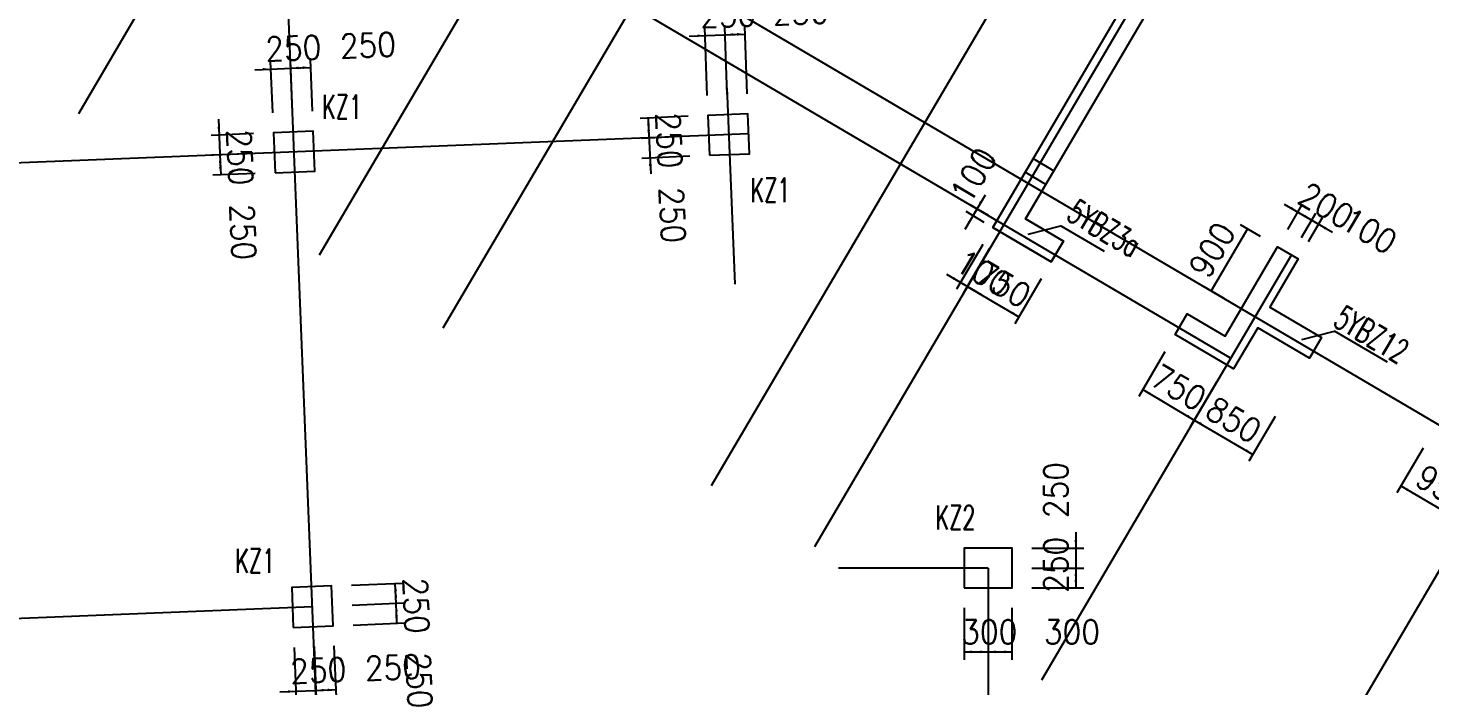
# Model space of a CAD drawing. Extents: x 387171 to 699106, y 11966 to 245688.
# Drawn here: x 487027 to 504596, y 165411 to 173651 of the extents above; entities that cross this region are included whole.
import ezdxf

# ---------------------------------------------------------------- set-up
doc = ezdxf.new("R2010")
doc.units = 0
doc.header["$LTSCALE"] = 100
doc.header["$MEASUREMENT"] = 0
doc.linetypes.add('DASHED', pattern=[19.05, 12.7, -6.35])
for name, color, linetype in [('b边缘构件', 235, 'Continuous'), ('COLU', 7, 'Continuous'), ('COLU_DASH', 9, 'DASHED'), ('DIM', 3, 'Continuous'), ('DOTE', 253, 'Continuous'), ('NUM', 7, 'Continuous'), ('wall-主楼', 2, 'Continuous'), ('Y阴影', 254, 'Continuous'), ('小尺寸', 4, 'Continuous'), ('边缘构件标注', 1, 'Continuous')]:
    doc.layers.add(name, color=color, linetype=linetype)
doc.styles.get("Standard").update_dxf_attribs({"font": 'standard'})
doc.dimstyles.get("Standard").update_dxf_attribs({"dimtxt": 300, "dimasz": 100, "dimexe": 100, "dimexo": 250, "dimgap": 100, "dimtad": 0, "dimtoh": 1, "dimdec": 0, "dimdsep": 46, "dimcen": 0.09, "dimclrt": 7, "dimadec": 0, "dimazin": 0, "dimtfac": 1, "dimtdec": 4, "dimtofl": 0, "dimtmove": 0, "dimatfit": 3, "dimfxl": 1, "dimtolj": 1, "dimtzin": 0, "dimarcsym": 0})

# ---------------------------------------------------------------- blocks, each defined once
blk = doc.blocks.new('*D2915')
at = {"layer": '小尺寸', "color": 0, "linetype": 'ByBlock', "lineweight": -2}
for p, q in [((501275, 169597), (500946, 169036)), ((501922, 169217), (501592, 168656)), ((500996, 169123), (501643, 168742))]:
    blk.add_line(p, q, dxfattribs=at)
for points in [[(500996, 169123), (501091, 169086), (501074, 169058)], [(501643, 168742), (501548, 168779), (501565, 168807)]]:
    blk.add_solid(points, dxfattribs=at)
at = {"layer": '小尺寸', "color": 7, "linetype": 'Continuous', "lineweight": -2, "insert": (501446, 169148), "char_height": 300, "width": 566.67, "attachment_point": 5, "rotation": 329.5454}
blk.add_mtext('750', dxfattribs=at)
blk = doc.blocks.new('*D2512')
at = {"layer": '小尺寸', "color": 0, "linetype": 'ByBlock', "lineweight": -2}
for p, q in [((501922, 169217), (501592, 168656)), ((501643, 168742), (502376, 168312)), ((502654, 168786), (502325, 168225))]:
    blk.add_line(p, q, dxfattribs=at)
for points in [[(501643, 168742), (501738, 168706), (501721, 168677)], [(502376, 168312), (502281, 168348), (502298, 168377)]]:
    blk.add_solid(points, dxfattribs=at)
at = {"layer": '小尺寸', "color": 7, "linetype": 'Continuous', "lineweight": -2, "insert": (502136, 168743), "char_height": 300, "width": 566.67, "attachment_point": 5, "rotation": 329.5454}
blk.add_mtext('850', dxfattribs=at)
blk = doc.blocks.new('*D201')
at = {"layer": '小尺寸', "color": 0, "linetype": 'ByBlock', "lineweight": -2}
for p, q in [((498991, 170939), (498661, 170379)), ((499077, 170889), (498747, 170328)), ((498539, 170567), (498970, 170313))]:
    blk.add_line(p, q, dxfattribs=at)
for points in [[(498712, 170465), (498617, 170502), (498634, 170530)], [(498798, 170415), (498893, 170378), (498876, 170350)]]:
    blk.add_solid(points, dxfattribs=at)
at = {"layer": '小尺寸', "color": 7, "linetype": 'Continuous', "lineweight": -2, "insert": (498999, 170586), "char_height": 300, "width": 476.67, "attachment_point": 5, "rotation": 329.5454}
blk.add_mtext('100', dxfattribs=at)
blk = doc.blocks.new('*D2198')
at = {"layer": '小尺寸', "color": 0, "linetype": 'ByBlock', "lineweight": -2}
for p, q in [((504510, 168390), (504181, 167830)), ((504231, 167916), (505050, 167435)), ((505329, 167909), (504999, 167348))]:
    blk.add_line(p, q, dxfattribs=at)
for points in [[(504231, 167916), (504326, 167880), (504309, 167851)], [(505050, 167435), (504955, 167471), (504972, 167500)]]:
    blk.add_solid(points, dxfattribs=at)
at = {"layer": '小尺寸', "color": 7, "linetype": 'Continuous', "lineweight": -2, "insert": (504767, 167891), "char_height": 300, "width": 556.67, "attachment_point": 5, "rotation": 329.5447}
blk.add_mtext('950', dxfattribs=at)
blk = doc.blocks.new('*D1150')
at = {"layer": '小尺寸', "color": 0, "linetype": 'ByBlock', "lineweight": -2}
for p, q in [((499077, 170889), (498747, 170328)), ((499723, 170509), (499394, 169948)), ((498798, 170415), (499445, 170035))]:
    blk.add_line(p, q, dxfattribs=at)
for points in [[(498798, 170415), (498893, 170378), (498876, 170350)], [(499445, 170035), (499350, 170071), (499367, 170100)]]:
    blk.add_solid(points, dxfattribs=at)
at = {"layer": '小尺寸', "color": 7, "linetype": 'Continuous', "lineweight": -2, "insert": (499248, 170440), "char_height": 300, "width": 566.67, "attachment_point": 5, "rotation": 329.5454}
blk.add_mtext('750', dxfattribs=at)
blk = doc.blocks.new('*D1663')
at = {"layer": '小尺寸', "color": 0, "linetype": 'ByBlock', "lineweight": -2}
for p, q in [((499020, 171560), (498767, 171129)), ((499011, 171217), (498782, 171352)), ((499062, 171304), (498833, 171438))]:
    blk.add_line(p, q, dxfattribs=at)
for points in [[(498919, 171388), (498955, 171482), (498984, 171465)], [(498868, 171301), (498832, 171207), (498803, 171224)]]:
    blk.add_solid(points, dxfattribs=at)
at = {"layer": '小尺寸', "color": 7, "linetype": 'Continuous', "lineweight": -2, "insert": (498875, 171806), "char_height": 300, "width": 476.67, "attachment_point": 5, "rotation": 59.5454}
blk.add_mtext('100', dxfattribs=at)
blk = doc.blocks.new('*D837')
at = {"layer": '小尺寸', "color": 0, "linetype": 'ByBlock', "lineweight": -2}
for p, q in [((502309, 171135), (501853, 170359)), ((502471, 171039), (502223, 171185)), ((502015, 170263), (501766, 170409))]:
    blk.add_line(p, q, dxfattribs=at)
for points in [[(502309, 171135), (502272, 171040), (502244, 171057)], [(501853, 170359), (501889, 170453), (501918, 170437)]]:
    blk.add_solid(points, dxfattribs=at)
at = {"layer": '小尺寸', "color": 7, "linetype": 'Continuous', "lineweight": -2, "insert": (501865, 170873), "char_height": 300, "width": 556.67, "attachment_point": 5, "rotation": 59.5454}
blk.add_mtext('900', dxfattribs=at)
blk = doc.blocks.new('*D1585')
at = {"layer": '小尺寸', "color": 0, "linetype": 'ByBlock', "lineweight": -2}
for p, q in [((502769, 171447), (503287, 171143)), ((502813, 171128), (502992, 171432)), ((502986, 171026), (503165, 171331))]:
    blk.add_line(p, q, dxfattribs=at)
for points in [[(502942, 171346), (502847, 171382), (502864, 171411)], [(503114, 171245), (503209, 171208), (503192, 171180)]]:
    blk.add_solid(points, dxfattribs=at)
at = {"layer": '小尺寸', "color": 7, "linetype": 'Continuous', "lineweight": -2, "insert": (503297, 171427), "char_height": 300, "width": 566.67, "attachment_point": 5, "rotation": 329.5454}
blk.add_mtext('200', dxfattribs=at)
blk = doc.blocks.new('*D1347')
at = {"layer": '小尺寸', "color": 0, "linetype": 'ByBlock', "lineweight": -2}
for p, q in [((502942, 171346), (503373, 171093)), ((502986, 171026), (503165, 171331)), ((503072, 170976), (503251, 171280))]:
    blk.add_line(p, q, dxfattribs=at)
for points in [[(503114, 171245), (503020, 171281), (503036, 171310)], [(503200, 171194), (503295, 171158), (503278, 171129)]]:
    blk.add_solid(points, dxfattribs=at)
at = {"layer": '小尺寸', "color": 7, "linetype": 'Continuous', "lineweight": -2, "insert": (503836, 171110), "char_height": 300, "width": 476.67, "attachment_point": 5, "rotation": 329.5454}
blk.add_mtext('100', dxfattribs=at)
blk = doc.blocks.new('*D3275')
at = {"layer": 'DIM', "color": 0, "linetype": 'ByBlock', "lineweight": -2}
for p, q in [((500158, 167338), (500158, 166688)), ((499608, 167138), (500258, 167138)), ((499608, 166888), (500258, 166888))]:
    blk.add_line(p, q, dxfattribs=at)
for points in [[(500158, 167138), (500141, 167238), (500175, 167238)], [(500158, 166888), (500175, 166788), (500141, 166788)]]:
    blk.add_solid(points, dxfattribs=at)
at = {"layer": 'DIM', "color": 7, "linetype": 'Continuous', "lineweight": -2, "insert": (499908, 167864), "char_height": 300, "width": 566.67, "attachment_point": 5, "rotation": 90}
blk.add_mtext('250', dxfattribs=at)
blk = doc.blocks.new('*D4013')
at = {"layer": 'DIM', "color": 0, "linetype": 'ByBlock', "lineweight": -2}
for p, q in [((499608, 166888), (500258, 166888)), ((500158, 166888), (500158, 166638)), ((499608, 166638), (500258, 166638))]:
    blk.add_line(p, q, dxfattribs=at)
for points in [[(500158, 166888), (500175, 166788), (500141, 166788)], [(500158, 166638), (500141, 166738), (500175, 166738)]]:
    blk.add_solid(points, dxfattribs=at)
at = {"layer": 'DIM', "color": 7, "linetype": 'Continuous', "lineweight": -2, "insert": (499908, 166928), "char_height": 300, "width": 566.67, "attachment_point": 5, "rotation": 90}
blk.add_mtext('250', dxfattribs=at)
blk = doc.blocks.new('*D3769')
at = {"layer": 'DIM', "color": 0, "linetype": 'ByBlock', "lineweight": -2}
for p, q in [((498758, 166388), (498758, 165738)), ((499058, 166388), (499058, 165738)), ((498758, 165838), (499058, 165838))]:
    blk.add_line(p, q, dxfattribs=at)
for points in [[(498758, 165838), (498858, 165855), (498858, 165821)], [(499058, 165838), (498958, 165821), (498958, 165855)]]:
    blk.add_solid(points, dxfattribs=at)
at = {"layer": 'DIM', "color": 7, "linetype": 'Continuous', "lineweight": -2, "insert": (499073, 166088), "char_height": 300, "width": 566.67, "attachment_point": 5}
blk.add_mtext('300', dxfattribs=at)
blk = doc.blocks.new('*D4510')
at = {"layer": 'DIM', "color": 0, "linetype": 'ByBlock', "lineweight": -2}
for p, q in [((499058, 166388), (499058, 165738)), ((499358, 166388), (499358, 165738)), ((499058, 165838), (499358, 165838))]:
    blk.add_line(p, q, dxfattribs=at)
for points in [[(499058, 165838), (499158, 165855), (499158, 165821)], [(499358, 165838), (499258, 165821), (499258, 165855)]]:
    blk.add_solid(points, dxfattribs=at)
at = {"layer": 'DIM', "color": 7, "linetype": 'Continuous', "lineweight": -2, "insert": (500109, 166088), "char_height": 300, "width": 566.67, "attachment_point": 5}
blk.add_mtext('300', dxfattribs=at)
blk = doc.blocks.new('*D3905')
at = {"layer": 'DIM', "color": 0, "linetype": 'ByBlock', "lineweight": -2}
for p, q in [((495540, 172807), (495510, 173658)), ((495789, 172819), (495760, 173667)), ((495314, 173551), (495963, 173574))]:
    blk.add_line(p, q, dxfattribs=at)
for points in [[(495763, 173567), (495863, 173587), (495864, 173554)], [(495513, 173558), (495414, 173538), (495413, 173571)]]:
    blk.add_solid(points, dxfattribs=at)
at = {"layer": 'DIM', "color": 7, "linetype": 'Continuous', "lineweight": -2, "insert": (495799, 173818), "char_height": 300, "width": 566.67, "attachment_point": 5, "rotation": 2}
blk.add_mtext('250', dxfattribs=at)
blk = doc.blocks.new('*D3504')
at = {"layer": 'DIM', "color": 0, "linetype": 'ByBlock', "lineweight": -2}
for p, q in [((495299, 172546), (494698, 172519)), ((494798, 172523), (494809, 172273)), ((495310, 172296), (494709, 172269))]:
    blk.add_line(p, q, dxfattribs=at)
for points in [[(494798, 172523), (494819, 172424), (494786, 172423)], [(494809, 172273), (494788, 172372), (494821, 172374)]]:
    blk.add_solid(points, dxfattribs=at)
at = {"layer": 'DIM', "color": 7, "linetype": 'Continuous', "lineweight": -2, "insert": (495061, 172243), "char_height": 300, "width": 566.67, "attachment_point": 5, "rotation": 272.5975}
blk.add_mtext('250', dxfattribs=at)
blk = doc.blocks.new('*D4450')
at = {"layer": 'DIM', "color": 0, "linetype": 'ByBlock', "lineweight": -2}
for p, q in [((490361, 165894), (490388, 165245)), ((490611, 165904), (490637, 165255)), ((490184, 165336), (490833, 165362))]:
    blk.add_line(p, q, dxfattribs=at)
for points in [[(490384, 165344), (490284, 165324), (490283, 165357)], [(490633, 165354), (490733, 165375), (490734, 165342)]]:
    blk.add_solid(points, dxfattribs=at)
at = {"layer": 'DIM', "color": 7, "linetype": 'Continuous', "lineweight": -2, "insert": (490664, 165606), "char_height": 300, "width": 566.67, "attachment_point": 5, "rotation": 2.2988}
blk.add_mtext('250', dxfattribs=at)
blk = doc.blocks.new('*D4537')
at = {"layer": 'DIM', "color": 0, "linetype": 'ByBlock', "lineweight": -2}
for p, q in [((490611, 165904), (490637, 165255)), ((490861, 165914), (490887, 165265)), ((490633, 165354), (490883, 165365))]:
    blk.add_line(p, q, dxfattribs=at)
for points in [[(490633, 165354), (490733, 165375), (490734, 165342)], [(490883, 165365), (490784, 165344), (490783, 165377)]]:
    blk.add_solid(points, dxfattribs=at)
at = {"layer": 'DIM', "color": 7, "linetype": 'Continuous', "lineweight": -2, "insert": (491599, 165643), "char_height": 300, "width": 566.67, "attachment_point": 5, "rotation": 2.2988}
blk.add_mtext('250', dxfattribs=at)
blk = doc.blocks.new('*D4163')
at = {"layer": 'DIM', "color": 0, "linetype": 'ByBlock', "lineweight": -2}
for p, q in [((491091, 166424), (491740, 166450)), ((491650, 166196), (491640, 166446)), ((491101, 166174), (491750, 166200))]:
    blk.add_line(p, q, dxfattribs=at)
for points in [[(491640, 166446), (491661, 166346), (491628, 166345)], [(491650, 166196), (491630, 166295), (491663, 166297)]]:
    blk.add_solid(points, dxfattribs=at)
at = {"layer": 'DIM', "color": 7, "linetype": 'Continuous', "lineweight": -2, "insert": (491929, 165480), "char_height": 300, "width": 566.67, "attachment_point": 5, "rotation": 272.2988}
blk.add_mtext('250', dxfattribs=at)
blk = doc.blocks.new('*D496')
at = {"layer": 'DIM', "color": 0, "linetype": 'ByBlock', "lineweight": -2}
for p, q in [((491081, 166673), (491730, 166700)), ((491640, 166446), (491630, 166696)), ((491091, 166424), (491740, 166450))]:
    blk.add_line(p, q, dxfattribs=at)
for points in [[(491630, 166696), (491651, 166596), (491618, 166595)], [(491640, 166446), (491620, 166545), (491653, 166546)]]:
    blk.add_solid(points, dxfattribs=at)
at = {"layer": 'DIM', "color": 7, "linetype": 'Continuous', "lineweight": -2, "insert": (491892, 166416), "char_height": 300, "width": 566.67, "attachment_point": 5, "rotation": 272.2988}
blk.add_mtext('250', dxfattribs=at)
blk = doc.blocks.new('*D687')
at = {"layer": 'DIM', "color": 0, "linetype": 'ByBlock', "lineweight": -2}
for p, q in [((490093, 172589), (490067, 173238)), ((490343, 172599), (490316, 173248)), ((489871, 173130), (490520, 173156))]:
    blk.add_line(p, q, dxfattribs=at)
for points in [[(490071, 173138), (489971, 173118), (489970, 173151)], [(490320, 173148), (490420, 173169), (490421, 173136)]]:
    blk.add_solid(points, dxfattribs=at)
at = {"layer": 'DIM', "color": 7, "linetype": 'Continuous', "lineweight": -2, "insert": (490351, 173400), "char_height": 300, "width": 566.67, "attachment_point": 5, "rotation": 2.2988}
blk.add_mtext('250', dxfattribs=at)
blk = doc.blocks.new('*D304')
at = {"layer": 'DIM', "color": 0, "linetype": 'ByBlock', "lineweight": -2}
for p, q in [((490343, 172599), (490316, 173248)), ((490592, 172609), (490566, 173258)), ((490320, 173148), (490570, 173158))]:
    blk.add_line(p, q, dxfattribs=at)
for points in [[(490320, 173148), (490420, 173169), (490421, 173136)], [(490570, 173158), (490471, 173138), (490470, 173171)]]:
    blk.add_solid(points, dxfattribs=at)
at = {"layer": 'DIM', "color": 7, "linetype": 'Continuous', "lineweight": -2, "insert": (491286, 173437), "char_height": 300, "width": 566.67, "attachment_point": 5, "rotation": 2.2988}
blk.add_mtext('250', dxfattribs=at)
blk = doc.blocks.new('*D4382')
at = {"layer": 'DIM', "color": 0, "linetype": 'ByBlock', "lineweight": -2}
for p, q in [((489414, 172511), (489440, 171862)), ((489853, 172329), (489322, 172307)), ((489863, 172079), (489332, 172058))]:
    blk.add_line(p, q, dxfattribs=at)
for points in [[(489422, 172311), (489401, 172411), (489434, 172412)], [(489432, 172062), (489452, 171962), (489419, 171961)]]:
    blk.add_solid(points, dxfattribs=at)
at = {"layer": 'DIM', "color": 7, "linetype": 'Continuous', "lineweight": -2, "insert": (489683, 172031), "char_height": 300, "width": 566.67, "attachment_point": 5, "rotation": 272.2988}
blk.add_mtext('250', dxfattribs=at)
blk = doc.blocks.new('*D2472')
at = {"layer": 'DIM', "color": 0, "linetype": 'ByBlock', "lineweight": -2}
for p, q in [((489863, 172079), (489332, 172058)), ((489432, 172062), (489442, 171812)), ((489873, 171829), (489342, 171808))]:
    blk.add_line(p, q, dxfattribs=at)
for points in [[(489432, 172062), (489452, 171962), (489419, 171961)], [(489442, 171812), (489421, 171911), (489454, 171912)]]:
    blk.add_solid(points, dxfattribs=at)
at = {"layer": 'DIM', "color": 7, "linetype": 'Continuous', "lineweight": -2, "insert": (489721, 171096), "char_height": 300, "width": 566.67, "attachment_point": 5, "rotation": 272.2988}
blk.add_mtext('250', dxfattribs=at)
blk = doc.blocks.new('*D2979')
at = {"layer": 'DIM', "color": 0, "linetype": 'ByBlock', "lineweight": -2}
for p, q in [((495789, 172819), (495760, 173667)), ((496039, 172827), (496010, 173675)), ((495763, 173567), (496013, 173576))]:
    blk.add_line(p, q, dxfattribs=at)
for points in [[(495763, 173567), (495863, 173587), (495864, 173554)], [(496013, 173576), (495914, 173555), (495913, 173589)]]:
    blk.add_solid(points, dxfattribs=at)
at = {"layer": 'DIM', "color": 7, "linetype": 'Continuous', "lineweight": -2, "insert": (496710, 173850), "char_height": 300, "width": 566.67, "attachment_point": 5, "rotation": 2}
blk.add_mtext('250', dxfattribs=at)
blk = doc.blocks.new('*D3165')
at = {"layer": 'DIM', "color": 0, "linetype": 'ByBlock', "lineweight": -2}
for p, q in [((494800, 172473), (494830, 171824)), ((495310, 172296), (494709, 172269)), ((495319, 172046), (494721, 172019))]:
    blk.add_line(p, q, dxfattribs=at)
for points in [[(494809, 172273), (494788, 172372), (494821, 172374)], [(494821, 172024), (494842, 171925), (494808, 171923)]]:
    blk.add_solid(points, dxfattribs=at)
at = {"layer": 'DIM', "color": 7, "linetype": 'Continuous', "lineweight": -2, "insert": (495103, 171308), "char_height": 300, "width": 566.67, "attachment_point": 5, "rotation": 272.5975}
blk.add_mtext('250', dxfattribs=at)

msp = doc.modelspace()

# ---------------------------------------------------------------- hatches: boundary and pattern name
at = {"layer": 'Y阴影'}
h = msp.add_hatch(dxfattribs=at)
h.set_pattern_fill('ANSI31', color=256, scale=25, angle=-30.45463, style=0)
h.set_pattern_definition([])
h.paths.add_polyline_path([(499522.8, 171844.6), (499117.3, 171155), (499850, 170724.2), (500002.1, 170982.8), (499528, 171261.5), (499781.4, 171692.6)], flags=0)
h = msp.add_hatch(dxfattribs=at)
h.set_pattern_fill('ANSI31', color=256, scale=25, angle=-30.45463, style=0)
h.set_pattern_definition([])
h.paths.add_polyline_path([(503237.1, 169776.7), (503085, 169518.1), (502438.5, 169898.2), (502134.6, 169381.4), (501401.9, 169812.2), (501554, 170070.8), (502028.1, 169792), (502686.8, 170912.3), (502945.4, 170760.2), (502590.6, 170156.8)], flags=0)

# ---------------------------------------------------------------- linework, layer by layer
at = {"layer": 'b边缘构件'}
msp.add_lwpolyline([(499522.8, 171844.6), (499117.3, 171155), (499850, 170724.2), (500002.1, 170982.8), (499528, 171261.5), (499781.4, 171692.6), (499522.8, 171844.6)], dxfattribs=at)
msp.add_lwpolyline([(503237.1, 169776.7), (503085, 169518.1), (502438.5, 169898.2), (502134.6, 169381.4), (501401.9, 169812.2), (501554, 170070.8), (502028.1, 169792), (502686.8, 170912.3), (502945.4, 170760.2), (502590.6, 170156.8)], close=True, dxfattribs=at)
at = {"layer": 'COLU'}
for points in [[(495568.4, 172057.8), (496068, 172077.9), (496048, 172577.5), (495548.4, 172557.4)], [(490122.8, 171839.2), (490622.4, 171859.3), (490602.4, 172358.9), (490102.8, 172338.8)], [(498758.1, 166637.9), (499358.1, 166637.9), (499358.1, 167137.9), (498758.1, 167137.9)], [(490351.4, 166143.8), (490851, 166163.9), (490831, 166663.5), (490331.4, 166643.4)]]:
    msp.add_lwpolyline(points, close=True, dxfattribs=at)
at = {"layer": 'COLU_DASH'}
msp.add_line((499624.2, 172017), (499882.8, 171865), dxfattribs=at)
at = {"layer": 'DOTE'}
for p, q in [((495323.3, 48523.1), (487855.3, 234558.3)), ((501021.6, 195306.9), (487657.8, 172578.6)), ((505107.7, 184105.2), (495588.5, 167915.5)), ((498369.4, 183890.9), (490674.9, 170804.6)), ((499921.1, 182978.6), (492226.5, 169892.2)), ((483053.9, 181411.6), (510678.3, 165169)), ((482749.8, 180894.4), (502098.7, 169517.6)), ((502295.3, 176362.7), (496881.5, 167155.2)), ((495784.6, 172904.5), (495883.5, 170442.3)), ((508243.3, 172865.4), (502829.5, 163657.9)), ((496058, 172327.7), (476926, 171559.7)), ((502859.2, 170810.9), (499726.2, 165482.6)), ((499058.1, 166887.9), (497184.4, 166887.9)), ((499058.1, 166887.9), (499058.1, 146357.9)), ((490591.2, 166403.6), (477154.6, 165864.2))]:
    msp.add_line(p, q, dxfattribs=at)
at = {"layer": 'wall-主楼'}
for points in [[(499850, 170724.2), (499117.3, 171155), (502310.5, 176585.8), (504207, 175470.7), (504054.9, 175212.1), (502417, 176175.1), (499528, 171261.5), (500002.1, 170982.8)], [(502686.8, 170912.3), (502945.4, 170760.2), (502590.6, 170156.8), (503237.1, 169776.7), (503085, 169518.1), (502438.5, 169898.2), (502134.4, 169381), (501401.7, 169811.8), (501553.7, 170070.4), (502027.9, 169791.7)]]:
    msp.add_lwpolyline(points, close=True, dxfattribs=at)
at = {"layer": '边缘构件标注', "color": 200}
for p in [(502988.7, 169748.7), (504062.8, 169465.2)]:
    msp.add_line(p, (503399.3, 169855.3), dxfattribs=at)
msp.add_lwpolyline([(499559.7, 171068.9), (499970.4, 171175.4), (500513.4, 170856.1)], dxfattribs=at)

# ---------------------------------------------------------------- texts
at = {"layer": 'NUM', "color": 200, "width": 0.7}
for s, p in [('KZ1', (490712.3, 172513.6)), ('KZ1', (496081.1, 171471.7)), ('KZ2', (498399.3, 167370.2)), ('KZ1', (489624.3, 166826.6))]:
    msp.add_text(s, height=300, dxfattribs=at).set_placement(p)
at = {"layer": '边缘构件标注', "color": 200, "width": 0.7}
for s, p in [('5YBZ3a', (500023, 171260.5)), ('5YBZ12', (503366.4, 169931.7))]:
    msp.add_text(s, height=300, rotation=329.54537, dxfattribs=at).set_placement(p)

# ---------------------------------------------------------------- dimensions: what is measured, and where the dimension line sits
at = {"layer": 'DIM', "color": 200}
for base, p1, p2, angle, picture, middle in [((495763.3, 173566.8), (495548.4, 172557.4), (495798.1, 172568.7), 2, '*D3905', (495290.8, 173800.5)), ((496013.1, 173575.5), (495798.1, 172568.7), (496048, 172577.5), 2, '*D2979', (496202.2, 173832.3)), ((494809.2, 172273.3), (495548.4, 172557.4), (495559.7, 172307.4), 272.59755, '*D3504', (495037.8, 172751.2)), ((494820.5, 172023.9), (495559.7, 172307.4), (495568.4, 172057.8), 272.59755, '*D3165', (495080.2, 171816.1)), ((489441.8, 171811.9), (490112.8, 172089), (490122.8, 171839.2), 92.29877, '*D2472', (489700.3, 171604))]:
    dim = msp.add_linear_dim(base=base, p1=p1, p2=p2, angle=angle, dimstyle='Standard', dxfattribs=at)
    dim.commit()
    dim.dimension.update_dxf_attribs({"geometry": picture, "text_midpoint": middle})
for p1, p2, distance, picture, middle in [((490102.8, 172338.8), (490352.6, 172348.8), 800, '*D687', (489842.7, 173379.2)), ((490352.6, 172348.8), (490602.4, 172358.9), 800, '*D304', (490778.1, 173416.8)), ((490102.8, 172338.8), (490112.8, 172089), -681.6, '*D4382', (489662.8, 172539.4)), ((499358.1, 167137.9), (499358.1, 166887.9), 800, '*D3275', (499908.1, 167356)), ((499358.1, 166887.9), (499358.1, 166637.9), 800, '*D4013', (499908.1, 166419.9)), ((490841, 166413.7), (490831, 166663.5), -800, '*D496', (491871.4, 166923.5)), ((498758.1, 166637.9), (499058.1, 166637.9), -800, '*D3769', (498540, 166087.9)), ((499058.1, 166637.9), (499358.1, 166637.9), -800, '*D4510', (499576.1, 166087.9)), ((490851, 166163.9), (490841, 166413.7), -800, '*D4163', (491908.9, 165988.1)), ((490351.4, 166143.8), (490601.2, 166153.8), -800, '*D4450', (490155.6, 165585.5)), ((490601.2, 166153.8), (490851, 166163.9), -800, '*D4537', (491091, 165623))]:
    dim = msp.add_aligned_dim(p1=p1, p2=p2, distance=distance, dimstyle='Standard', dxfattribs=at)
    dim.commit()
    dim.dimension.update_dxf_attribs({"geometry": picture, "text_midpoint": middle})
at = {"layer": '小尺寸'}
for base, p1, p2, angle, picture, middle in [((498868.2, 171301.5), (499277.3, 171176.9), (499226.6, 171090.7), 59.54537, '*D1663', (498678, 171471.3)), ((503114.2, 171244.6), (502686.8, 170912.3), (502859.2, 170810.9), 329.54537, '*D1585', (502880.5, 171672.1)), ((503200.4, 171194), (502859.2, 170810.9), (502945.4, 170760.2), 329.54537, '*D1347', (503501.2, 171307.1)), ((501852.6, 170358.7), (502686.8, 170912.3), (502230.6, 170136.5), 59.54537, '*D837', (501865.1, 170873.4)), ((499444.5, 170034.5), (499203.5, 171104.3), (499850, 170724.2), 329.54537, '*D1150', (499248, 170440.1))]:
    dim = msp.add_linear_dim(base=base, p1=p1, p2=p2, angle=angle, dimstyle='Standard', dxfattribs=at)
    dim.commit()
    dim.dimension.update_dxf_attribs({"geometry": picture, "text_midpoint": middle})
for p1, p2, picture, middle in [((499117.3, 171155), (499203.5, 171104.3), '*D201', (498664.5, 170783.2)), ((501401.9, 169812.2), (502048.4, 169432), '*D2915', (501446.4, 169148)), ((502048.4, 169432), (502781.1, 169001.2), '*D2512', (502136, 168742.5)), ((504636.7, 168605.7), (505455.6, 168124.2), '*D2198', (504767.4, 167890.9))]:
    dim = msp.add_aligned_dim(p1=p1, p2=p2, distance=-800, dimstyle='Standard', dxfattribs=at)
    dim.commit()
    dim.dimension.update_dxf_attribs({"geometry": picture, "text_midpoint": middle})

doc.saveas('drawing.dxf')
